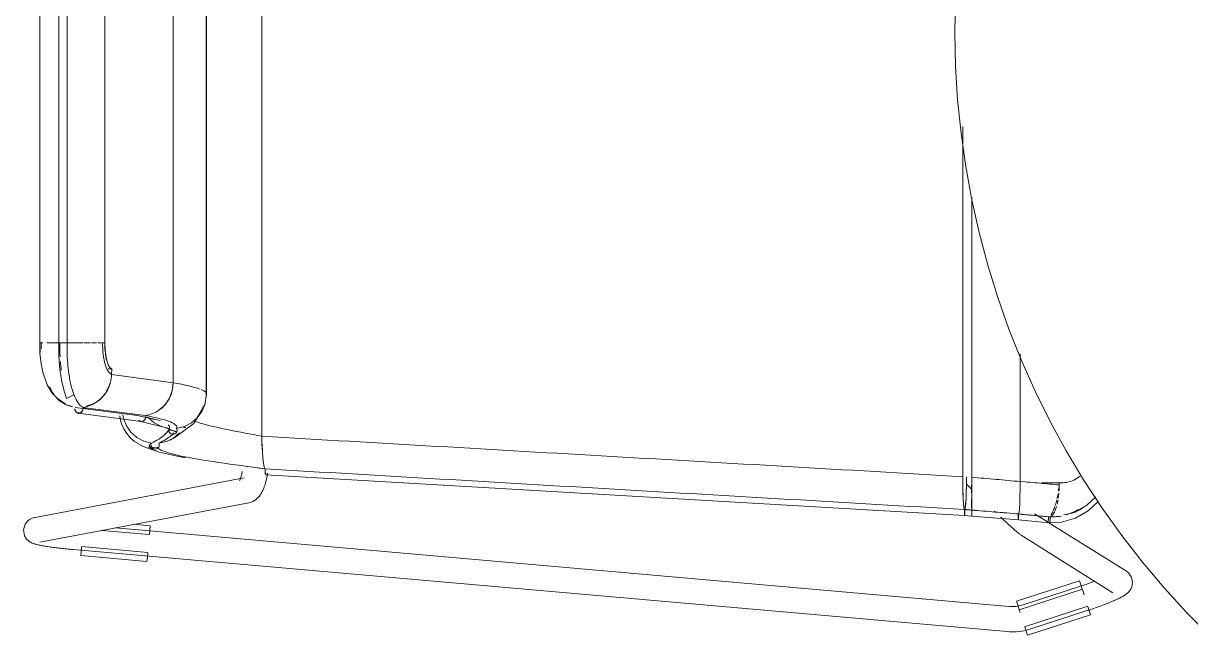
# Model space of a CAD drawing. Header units: millimetres. Extents: x 155927 to 295199, y -4084 to 97293.
# Drawn here: x 177030 to 177585, y 12019 to 12310 of the extents above; entities that cross this region are included whole.
import ezdxf

# ---------------------------------------------------------------- set-up
doc = ezdxf.new("R2010")
doc.units = ezdxf.units.MM
doc.header["$MEASUREMENT"] = 0
doc.layers.add('I-FURN', color=8, linetype='CONTINUOUS', lineweight=9)

msp = doc.modelspace()

# ---------------------------------------------------------------- linework, layer by layer
at = {"layer": 'I-FURN'}
for p, q in [((177143.57, 12497.74), (177143.57, 12114.34)), ((177143.57, 12114.34), (177143.57, 12497.74)), ((177117.06, 12478.43), (177117.06, 12133.65)), ((177117.06, 12133.65), (177117.06, 12478.43)), ((177101.47, 12472.4), (177101.47, 12139.69)), ((177101.47, 12139.69), (177101.47, 12472.4)), ((177038.1, 12453.47), (177038.1, 12158.62)), ((177047.14, 12453.47), (177047.14, 12158.62)), ((177051.1, 12158.62), (177051.1, 12453.47)), ((177068.94, 12453.47), (177068.94, 12158.62)), ((177069, 12158.62), (177069, 12453.47)), ((177117.22, 12134.19), (177117.22, 12438.99)), ((177472.7, 12314.68), (177472.6, 12306.04)), ((177472.6, 12306.04), (177472.92, 12290.05)), ((177472.92, 12290.05), (177473.88, 12274.08)), ((177473.88, 12274.08), (177475.48, 12258.16)), ((177476.3, 12261.36), (177476.3, 12095.09)), ((177476.3, 12095.09), (177476.3, 12261.36)), ((177475.48, 12258.16), (177477.71, 12242.31)), ((177477.71, 12242.31), (177480.58, 12226.57)), ((177480.58, 12226.57), (177484.07, 12210.96)), ((177480.62, 12227.65), (177480.62, 12094.83)), ((177480.62, 12094.83), (177480.62, 12227.65)), ((177484.07, 12210.96), (177488.18, 12195.5)), ((177488.18, 12195.5), (177492.91, 12180.21)), ((177492.91, 12180.21), (177498.24, 12165.13)), ((177498.24, 12165.13), (177504.18, 12150.27)), ((177038.1, 12158.62), (177038.27, 12158.62)), ((177038.1, 12158.62), (177038.21, 12153.59)), ((177039.59, 12158.62), (177038.12, 12158.62)), ((177038.21, 12153.59), (177038.72, 12148.76)), ((177044.2, 12158.62), (177041.62, 12158.62)), ((177044.35, 12158.62), (177047.38, 12158.62)), ((177047.38, 12158.62), (177044.37, 12158.62)), ((177050.99, 12158.62), (177047.14, 12158.62)), ((177047.14, 12158.62), (177047.23, 12152.07)), ((177047.14, 12158.62), (177047.21, 12158.62)), ((177047.21, 12158.62), (177047.4, 12158.62)), ((177047.4, 12158.62), (177047.71, 12158.62)), ((177047.71, 12158.62), (177048.1, 12158.62)), ((177048.1, 12158.62), (177048.55, 12158.62)), ((177048.55, 12158.62), (177049.04, 12158.62)), ((177049.04, 12158.62), (177049.54, 12158.62)), ((177049.54, 12158.62), (177050.02, 12158.62)), ((177050.02, 12158.62), (177050.43, 12158.62)), ((177050.43, 12158.62), (177050.76, 12158.62)), ((177050.76, 12158.62), (177050.99, 12158.62)), ((177051.07, 12158.62), (177054.88, 12158.62)), ((177054.88, 12158.62), (177051.07, 12158.62)), ((177058.63, 12158.62), (177055.08, 12158.62)), ((177059, 12158.62), (177060.33, 12158.62)), ((177062.1, 12158.62), (177060.33, 12158.62)), ((177065.09, 12158.62), (177062.62, 12158.62)), ((177067.41, 12158.62), (177065.67, 12158.62)), ((177069.11, 12155.58), (177069, 12158.62)), ((177069.43, 12152.73), (177069.11, 12155.58)), ((177503.58, 12092.88), (177503.58, 12153.44)), ((177503.58, 12153.44), (177503.58, 12092.88)), ((177038.72, 12148.76), (177039.51, 12144.73)), ((177047.23, 12152.07), (177047.72, 12145.95)), ((177069.94, 12150.23), (177069.43, 12152.73)), ((177070.61, 12148.25), (177069.94, 12150.23)), ((177071.4, 12146.9), (177070.61, 12148.25)), ((177504.18, 12150.27), (177510.7, 12135.67)), ((177039.51, 12144.73), (177041.63, 12138.68)), ((177047.72, 12145.95), (177048.56, 12140.33)), ((177070.59, 12146.26), (177072.26, 12146.26)), ((177072.26, 12146.26), (177071.4, 12146.9)), ((177072.19, 12143.55), (177072.26, 12146.26)), ((177101.47, 12139.69), (177072.19, 12143.55)), ((177041.63, 12138.68), (177044.03, 12134.8)), ((177048.56, 12140.33), (177049.66, 12135.64)), ((177100.99, 12135.92), (177101.47, 12139.69)), ((177044.03, 12134.8), (177046.32, 12132.32)), ((177046.32, 12132.32), (177050.22, 12129.64)), ((177049.66, 12135.64), (177050.82, 12132.19)), ((177050.82, 12132.19), (177054.36, 12133.95)), ((177097.59, 12129.26), (177099.67, 12132.37)), ((177099.67, 12132.37), (177100.99, 12135.92)), ((177117.22, 12134.19), (177116.42, 12129.15)), ((177117.06, 12133.65), (177116.59, 12129.86)), ((177116.59, 12129.86), (177117.06, 12133.65)), ((177510.7, 12135.67), (177517.81, 12121.33)), ((177050.22, 12129.64), (177050.41, 12129.55)), ((177054.85, 12128), (177084.54, 12124.16)), ((177058.38, 12127.55), (177060.28, 12127.3)), ((177058.39, 12127.98), (177088.09, 12124.14)), ((177094.85, 12126.77), (177097.59, 12129.26)), ((177116.35, 12129), (177111.24, 12120.35)), ((177115.22, 12126.29), (177113.05, 12123.16)), ((177113.06, 12123.15), (177115.23, 12126.29)), ((177116.42, 12129.15), (177115.05, 12125.97)), ((177116.59, 12129.86), (177115.22, 12126.29)), ((177115.23, 12126.29), (177116.59, 12129.86)), ((177056.41, 12125.16), (177086.18, 12121.31)), ((177076.18, 12124.04), (177076.33, 12122.62)), ((177076.33, 12122.62), (177076.99, 12120.11)), ((177076.99, 12120.11), (177078.02, 12117.75)), ((177077.85, 12122.77), (177077.48, 12124.51)), ((177077.48, 12124.5), (177077.85, 12122.76)), ((177077.85, 12122.76), (177079.25, 12119.25)), ((177090.05, 12122.91), (177083.76, 12124.28)), ((177085.12, 12121.84), (177085.51, 12121.55)), ((177085.51, 12121.55), (177085.95, 12121.36)), ((177085.95, 12121.36), (177086.42, 12121.29)), ((177086.1, 12121.32), (177097.72, 12118.35)), ((177086.42, 12121.29), (177086.88, 12121.36)), ((177086.88, 12121.36), (177087.33, 12121.55)), ((177087.33, 12121.55), (177087.71, 12121.84)), ((177087.71, 12121.84), (177088.01, 12122.23)), ((177088.01, 12122.23), (177088.2, 12122.68)), ((177088.2, 12122.68), (177088.28, 12123.17)), ((177088.28, 12123.17), (177088.24, 12123.67)), ((177089.58, 12123.15), (177092.46, 12120.64)), ((177092.49, 12122.15), (177090.05, 12122.91)), ((177092.46, 12120.64), (177095.85, 12118.89)), ((177111.24, 12120.35), (177101.7, 12113.36)), ((177110.18, 12120.65), (177106.79, 12118.9)), ((177106.79, 12118.89), (177110.18, 12120.64)), ((177113.05, 12123.16), (177110.18, 12120.65)), ((177110.18, 12120.64), (177113.06, 12123.15)), ((177517.81, 12121.33), (177525.48, 12107.29)), ((177078.02, 12117.75), (177079.4, 12115.55)), ((177079.25, 12119.25), (177081.42, 12116.16)), ((177079.4, 12115.55), (177081.08, 12113.57)), ((177081.42, 12116.16), (177084.25, 12113.68)), ((177095.85, 12118.89), (177099.57, 12118)), ((177097.72, 12118.35), (177103.04, 12116.19)), ((177099.57, 12118), (177097.78, 12118.31)), ((177099.28, 12117.32), (177103.17, 12116.48)), ((177099.37, 12117.03), (177099.41, 12117.53)), ((177099.4, 12117.53), (177099.37, 12117.03)), ((177099.45, 12116.54), (177099.37, 12117.03)), ((177099.37, 12117.03), (177099.45, 12116.54)), ((177099.57, 12118), (177099.4, 12117.53)), ((177099.41, 12117.53), (177099.57, 12118)), ((177099.65, 12116.09), (177099.45, 12116.54)), ((177099.45, 12116.54), (177099.65, 12116.09)), ((177099.97, 12115.71), (177099.65, 12116.09)), ((177099.65, 12116.09), (177099.97, 12115.7)), ((177100.37, 12115.41), (177099.97, 12115.71)), ((177099.97, 12115.7), (177100.37, 12115.41)), ((177100.83, 12115.23), (177100.37, 12115.41)), ((177100.37, 12115.41), (177100.83, 12115.22)), ((177101.32, 12115.16), (177100.83, 12115.23)), ((177100.83, 12115.22), (177101.32, 12115.16)), ((177101.81, 12115.23), (177101.32, 12115.16)), ((177101.32, 12115.16), (177101.81, 12115.22)), ((177104.46, 12115.82), (177101.62, 12113.42)), ((177101.62, 12113.41), (177104.46, 12115.82)), ((177102.27, 12115.41), (177101.81, 12115.23)), ((177101.81, 12115.22), (177102.27, 12115.41)), ((177102.67, 12115.71), (177102.27, 12115.41)), ((177102.27, 12115.41), (177102.67, 12115.7)), ((177102.99, 12116.09), (177102.67, 12115.71)), ((177102.67, 12115.7), (177102.99, 12116.09)), ((177103.19, 12116.54), (177102.99, 12116.09)), ((177102.99, 12116.09), (177103.19, 12116.54)), ((177103.07, 12118), (177106.79, 12118.89)), ((177103.07, 12118), (177103.23, 12117.53)), ((177103.24, 12117.53), (177103.07, 12118)), ((177103.27, 12117.03), (177103.19, 12116.54)), ((177103.19, 12116.54), (177103.27, 12117.03)), ((177103.23, 12117.53), (177103.27, 12117.03)), ((177103.27, 12117.03), (177103.24, 12117.53)), ((177081.08, 12113.57), (177083.04, 12111.84)), ((177083.04, 12111.84), (177087.16, 12109.33)), ((177084.25, 12113.68), (177087.57, 12111.94)), ((177087.16, 12109.33), (177094.78, 12106.66)), ((177087.57, 12111.94), (177091.2, 12111.04)), ((177090.27, 12110.13), (177089.95, 12108.97)), ((177089.95, 12108.97), (177093.8, 12109.16)), ((177091.07, 12109.58), (177090.99, 12110.07)), ((177090.99, 12110.07), (177091.06, 12109.58)), ((177091.03, 12110.57), (177091.2, 12111.04)), ((177091.2, 12111.04), (177091.03, 12110.57)), ((177091.06, 12109.58), (177091.26, 12109.12)), ((177091.26, 12109.12), (177091.07, 12109.58)), ((177091.57, 12108.74), (177091.26, 12109.12)), ((177091.26, 12109.12), (177091.57, 12108.73)), ((177094.57, 12109.07), (177094.25, 12108.7)), ((177094.25, 12108.69), (177094.57, 12109.07)), ((177094.77, 12109.52), (177094.57, 12109.07)), ((177094.57, 12109.07), (177094.77, 12109.52)), ((177098.3, 12111.78), (177094.68, 12110.99)), ((177094.68, 12110.99), (177098.3, 12111.77)), ((177094.68, 12110.99), (177094.83, 12110.51)), ((177094.84, 12110.51), (177094.68, 12110.99)), ((177094.86, 12110.02), (177094.77, 12109.52)), ((177094.77, 12109.52), (177094.87, 12110.01)), ((177094.83, 12110.51), (177094.86, 12110.02)), ((177094.87, 12110.01), (177094.84, 12110.51)), ((177101.62, 12113.42), (177098.3, 12111.78)), ((177098.3, 12111.77), (177101.62, 12113.41)), ((177101.7, 12113.36), (177099.95, 12112.47)), ((177143.57, 12114.34), (177143.62, 12110.57)), ((177143.62, 12110.57), (177143.57, 12114.26)), ((177143.62, 12110.57), (177143.78, 12107.04)), ((177143.78, 12107.04), (177143.63, 12110.51)), ((177091.96, 12108.44), (177091.57, 12108.74)), ((177091.57, 12108.73), (177091.96, 12108.43)), ((177092.42, 12108.24), (177091.96, 12108.44)), ((177091.96, 12108.43), (177092.42, 12108.24)), ((177092.9, 12108.17), (177092.42, 12108.24)), ((177092.42, 12108.24), (177092.9, 12108.16)), ((177093.39, 12108.23), (177092.9, 12108.17)), ((177092.9, 12108.16), (177093.39, 12108.22)), ((177093.85, 12108.41), (177093.39, 12108.23)), ((177093.39, 12108.22), (177093.85, 12108.4)), ((177094.25, 12108.7), (177093.85, 12108.41)), ((177093.85, 12108.4), (177094.25, 12108.69)), ((177094.78, 12106.66), (177103.3, 12104.77)), ((177103.3, 12104.77), (177107.37, 12104.03)), ((177143.78, 12107.04), (177144.02, 12103.94)), ((177144.02, 12103.93), (177143.78, 12106.99)), ((177144.02, 12103.94), (177144.33, 12101.44)), ((177144.33, 12101.44), (177144.02, 12103.9)), ((177525.48, 12107.29), (177533.7, 12093.57)), ((177144.33, 12101.44), (177144.69, 12099.69)), ((177144.7, 12099.69), (177144.33, 12101.43)), ((177144.69, 12099.69), (177145.1, 12098.79)), ((177145.09, 12098.79), (177144.7, 12099.69)), ((177145.08, 12098.32), (177145.07, 12097.82)), ((177145.07, 12097.82), (177145.08, 12098.32)), ((177145.1, 12098.79), (177145.08, 12098.32)), ((177145.08, 12098.32), (177145.09, 12098.79)), ((177135.2, 12094.52), (177035.91, 12075.71)), ((177132.97, 12093.3), (177132.99, 12093.33)), ((177132.99, 12093.33), (177133.03, 12093.4)), ((177133.03, 12093.4), (177133.08, 12093.49)), ((177133.08, 12093.49), (177133.15, 12093.64)), ((177133.15, 12093.64), (177133.24, 12093.83)), ((177133.24, 12093.83), (177133.34, 12094.07)), ((177133.34, 12094.07), (177133.44, 12094.34)), ((177133.44, 12094.34), (177133.54, 12094.64)), ((177133.54, 12094.64), (177133.65, 12094.98)), ((177133.65, 12094.98), (177133.76, 12095.34)), ((177133.76, 12095.34), (177133.87, 12095.74)), ((177133.87, 12095.74), (177133.97, 12096.16)), ((177133.97, 12096.16), (177134.08, 12096.6)), ((177134.08, 12096.6), (177134.18, 12097.07)), ((177134.18, 12097.07), (177134.27, 12097.56)), ((177145.07, 12097.82), (177145.08, 12097.33)), ((177145.08, 12097.33), (177145.07, 12097.82)), ((177145.08, 12097.33), (177145.1, 12096.88)), ((177145.1, 12096.87), (177145.08, 12097.33)), ((177145.1, 12096.88), (177145.14, 12096.49)), ((177145.14, 12096.49), (177145.1, 12096.87)), ((177145.14, 12096.49), (177145.18, 12096.19)), ((177145.18, 12096.19), (177145.14, 12096.49)), ((177145.28, 12095.93), (177145.34, 12095.99)), ((177145.34, 12095.99), (177145.28, 12095.92)), ((177477.19, 12076.64), (177145.28, 12095.92)), ((177145.3, 12092.06), (177145.47, 12092.69)), ((177145.39, 12096.17), (177145.43, 12096.46)), ((177145.43, 12096.46), (177145.39, 12096.17)), ((177145.43, 12096.46), (177145.47, 12096.84)), ((177145.47, 12096.84), (177145.43, 12096.46)), ((177145.47, 12092.69), (177145.64, 12093.33)), ((177145.64, 12093.33), (177145.79, 12093.99)), ((177145.79, 12093.99), (177145.93, 12094.66)), ((177145.93, 12094.66), (177146.07, 12095.34)), ((177146.07, 12095.34), (177146.19, 12096.03)), ((177146.19, 12096.03), (177146.31, 12096.73)), ((177476.3, 12095.09), (177476.33, 12091.31)), ((177478.06, 12091.3), (177478.09, 12094.98)), ((177480.62, 12094.83), (177480.61, 12091.04)), ((177480.61, 12091.04), (177480.62, 12094.83)), ((177503.56, 12089.12), (177503.58, 12092.88)), ((177503.58, 12092.76), (177503.56, 12089.12)), ((177533.7, 12093.57), (177542.47, 12080.18)), ((177142.77, 12086.37), (177143.13, 12086.91)), ((177143.13, 12086.91), (177143.45, 12087.45)), ((177143.45, 12087.45), (177143.74, 12087.98)), ((177143.74, 12087.98), (177144.01, 12088.53)), ((177144.01, 12088.53), (177144.26, 12089.09)), ((177144.26, 12089.09), (177144.5, 12089.66)), ((177144.5, 12089.66), (177144.72, 12090.24)), ((177144.72, 12090.24), (177144.93, 12090.84)), ((177144.93, 12090.84), (177145.12, 12091.44)), ((177145.12, 12091.44), (177145.3, 12092.06)), ((177476.33, 12091.31), (177476.4, 12087.74)), ((177476.4, 12087.74), (177476.53, 12084.61)), ((177477.86, 12084.63), (177477.98, 12087.75)), ((177477.94, 12091.6), (177480.61, 12089.03)), ((177477.98, 12087.75), (177478.06, 12091.3)), ((177480.5, 12087.48), (177480.49, 12091.04)), ((177480.49, 12091.03), (177480.5, 12087.48)), ((177480.61, 12087.47), (177480.6, 12084.34)), ((177480.6, 12084.34), (177480.61, 12087.47)), ((177480.61, 12091.04), (177480.61, 12087.47)), ((177480.61, 12087.47), (177480.61, 12091.04)), ((177503.56, 12089.03), (177503.48, 12085.59)), ((177503.48, 12085.59), (177503.56, 12089.02)), ((177513.62, 12092.18), (177523.38, 12092.18)), ((177522.13, 12092.23), (177522.13, 12091.18)), ((177038.15, 12063.92), (177137.44, 12082.73)), ((177137.44, 12082.73), (177138.42, 12082.99)), ((177138.42, 12082.99), (177139.32, 12083.35)), ((177139.32, 12083.35), (177140.11, 12083.79)), ((177140.11, 12083.79), (177140.8, 12084.28)), ((177140.8, 12084.28), (177141.39, 12084.79)), ((177141.39, 12084.79), (177141.91, 12085.31)), ((177141.91, 12085.31), (177142.37, 12085.84)), ((177142.37, 12085.84), (177142.77, 12086.37)), ((177476.53, 12084.61), (177476.69, 12082.11)), ((177476.69, 12082.11), (177476.88, 12080.36)), ((177477.5, 12080.38), (177477.69, 12082.13)), ((177477.69, 12082.13), (177477.86, 12084.63)), ((177480.52, 12081.86), (177480.5, 12084.36)), ((177480.5, 12084.35), (177480.52, 12081.85)), ((177480.53, 12080.11), (177480.52, 12081.86)), ((177480.52, 12081.85), (177480.53, 12080.1)), ((177480.59, 12081.83), (177480.57, 12080.09)), ((177480.57, 12080.09), (177480.59, 12081.83)), ((177480.6, 12084.34), (177480.59, 12081.84)), ((177480.59, 12081.83), (177480.6, 12084.34)), ((177503.22, 12080.01), (177503.37, 12082.49)), ((177503.37, 12082.45), (177503.22, 12080.01)), ((177503.37, 12082.49), (177503.48, 12085.59)), ((177503.48, 12085.52), (177503.37, 12082.49)), ((177529.38, 12078.1), (177535.21, 12081.47)), ((177535.21, 12081.47), (177539.43, 12085.49)), ((177535.79, 12078.78), (177540.79, 12083.39)), ((177035.5, 12075.62), (177035.91, 12075.71)), ((177476.88, 12080.36), (177477.09, 12079.47)), ((177477.09, 12079.47), (177477.08, 12079)), ((177477.08, 12079), (177477.08, 12078.5)), ((177477.08, 12078.5), (177477.09, 12078.01)), ((177477.09, 12078.01), (177477.1, 12077.56)), ((177477.1, 12077.56), (177477.12, 12077.18)), ((177477.12, 12077.18), (177477.14, 12076.89)), ((177477.14, 12076.89), (177477.17, 12076.7)), ((177477.17, 12076.7), (177477.19, 12076.64)), ((177477.19, 12076.64), (177477.22, 12076.7)), ((177477.19, 12076.63), (177480.55, 12076.37)), ((177477.22, 12076.7), (177477.25, 12076.89)), ((177477.25, 12076.89), (177477.27, 12077.19)), ((177477.27, 12077.19), (177477.29, 12077.57)), ((177477.29, 12079.48), (177477.5, 12080.38)), ((177477.3, 12079.01), (177477.29, 12079.48)), ((177477.29, 12077.57), (177477.3, 12078.02)), ((177477.3, 12078.51), (177477.3, 12079.01)), ((177477.3, 12078.02), (177477.3, 12078.51)), ((177480.54, 12078.74), (177480.54, 12079.21)), ((177480.54, 12079.21), (177480.54, 12078.74)), ((177480.54, 12078.24), (177480.54, 12078.74)), ((177480.54, 12078.74), (177480.54, 12078.24)), ((177480.54, 12077.75), (177480.54, 12078.24)), ((177480.54, 12078.24), (177480.54, 12077.75)), ((177480.55, 12077.3), (177480.54, 12077.75)), ((177480.54, 12077.75), (177480.55, 12077.3)), ((177480.55, 12076.92), (177480.55, 12077.3)), ((177480.55, 12077.3), (177480.55, 12076.91)), ((177480.55, 12076.62), (177480.55, 12076.92)), ((177480.55, 12076.91), (177480.55, 12076.62)), ((177480.56, 12076.62), (177480.55, 12076.43)), ((177480.55, 12076.43), (177480.55, 12076.62)), ((177480.55, 12076.62), (177480.55, 12076.43)), ((177480.55, 12076.43), (177480.56, 12076.61)), ((177480.55, 12076.43), (177480.55, 12076.37)), ((177480.55, 12076.37), (177480.55, 12076.43)), ((177480.55, 12076.43), (177480.55, 12076.36)), ((177480.55, 12076.36), (177480.55, 12076.43)), ((177502.75, 12074.54), (177480.55, 12076.36)), ((177480.57, 12080.09), (177480.56, 12079.2)), ((177480.56, 12079.2), (177480.57, 12080.09)), ((177480.56, 12079.2), (177480.56, 12078.73)), ((177480.56, 12078.73), (177480.56, 12079.2)), ((177480.56, 12078.73), (177480.56, 12078.23)), ((177480.56, 12078.23), (177480.56, 12078.73)), ((177480.56, 12078.23), (177480.56, 12077.74)), ((177480.56, 12077.74), (177480.56, 12078.23)), ((177480.56, 12077.74), (177480.56, 12077.29)), ((177480.56, 12077.29), (177480.56, 12077.74)), ((177480.56, 12077.29), (177480.56, 12076.91)), ((177480.56, 12076.91), (177480.56, 12077.29)), ((177480.56, 12076.91), (177480.56, 12076.62)), ((177480.56, 12076.61), (177480.56, 12076.91)), ((177491.8, 12078.27), (177491.29, 12078.75)), ((177494.76, 12075.45), (177494.28, 12075.91)), ((177502.66, 12077.37), (177502.65, 12076.9)), ((177502.65, 12076.9), (177502.66, 12077.37)), ((177502.65, 12076.9), (177502.65, 12076.4)), ((177502.65, 12076.4), (177502.65, 12076.9)), ((177502.65, 12076.4), (177502.65, 12075.91)), ((177502.65, 12075.91), (177502.65, 12076.4)), ((177502.65, 12075.91), (177502.66, 12075.46)), ((177502.66, 12075.46), (177502.65, 12075.91)), ((177503.04, 12078.27), (177502.84, 12077.39)), ((177502.84, 12077.39), (177502.85, 12076.92)), ((177502.85, 12075.93), (177502.84, 12075.48)), ((177502.84, 12075.47), (177502.85, 12075.92)), ((177502.85, 12077.38), (177503.04, 12078.27)), ((177502.85, 12076.91), (177502.85, 12077.38)), ((177502.85, 12076.92), (177502.86, 12076.42)), ((177502.86, 12076.42), (177502.85, 12076.91)), ((177502.85, 12075.92), (177502.86, 12076.42)), ((177502.86, 12076.42), (177502.85, 12075.93)), ((177503.04, 12078.27), (177503.22, 12080.01)), ((177503.22, 12079.99), (177503.04, 12078.27)), ((177516.84, 12073.41), (177510.39, 12077.45)), ((177529.78, 12075.39), (177535.79, 12078.78)), ((177542.47, 12080.18), (177551.76, 12067.16)), ((177031.15, 12072.57), (177030.32, 12069.82)), ((177031.15, 12072.57), (177032.48, 12074.15)), ((177032.48, 12074.15), (177033.56, 12074.9)), ((177033.56, 12074.9), (177034.36, 12075.27)), ((177034.36, 12075.27), (177034.98, 12075.49)), ((177034.98, 12075.49), (177035.5, 12075.62)), ((177498.37, 12033.45), (177074.02, 12070.73)), ((177090.5, 12071.78), (177082.6, 12072.47)), ((177090.5, 12071.78), (177090.32, 12069.73)), ((177495.24, 12075), (177494.76, 12075.45)), ((177495.71, 12074.56), (177495.24, 12075)), ((177496.17, 12074.13), (177495.71, 12074.56)), ((177496.63, 12073.71), (177496.17, 12074.13)), ((177497.07, 12073.29), (177496.63, 12073.71)), ((177497.51, 12072.89), (177497.07, 12073.29)), ((177497.93, 12072.5), (177497.51, 12072.89)), ((177498.35, 12072.12), (177497.93, 12072.5)), ((177498.75, 12071.75), (177498.35, 12072.12)), ((177499.14, 12071.4), (177498.75, 12071.75)), ((177499.52, 12071.05), (177499.14, 12071.4)), ((177499.88, 12070.72), (177499.52, 12071.05)), ((177500.23, 12070.41), (177499.88, 12070.72)), ((177500.57, 12070.11), (177500.23, 12070.41)), ((177502.68, 12075.08), (177502.7, 12074.78)), ((177502.7, 12074.79), (177502.68, 12075.08)), ((177502.73, 12074.6), (177502.7, 12074.79)), ((177502.7, 12074.78), (177502.73, 12074.6)), ((177502.73, 12074.6), (177502.75, 12074.53)), ((177502.75, 12074.54), (177502.73, 12074.6)), ((177502.78, 12074.61), (177502.75, 12074.54)), ((177502.75, 12074.53), (177502.78, 12074.6)), ((177517.24, 12073.11), (177502.75, 12074.53)), ((177502.78, 12074.6), (177502.8, 12074.79)), ((177502.8, 12074.79), (177502.82, 12075.09)), ((177502.82, 12075.09), (177502.8, 12074.8)), ((177502.84, 12075.48), (177502.82, 12075.09)), ((177502.82, 12075.09), (177502.84, 12075.47)), ((177516.35, 12073.23), (177523.26, 12073.52)), ((177553.98, 12050.15), (177517.21, 12073.18)), ((177523.26, 12073.52), (177529.78, 12075.39)), ((177030.32, 12069.82), (177030.8, 12067.06)), ((177030.8, 12067.06), (177031.84, 12065.41)), ((177031.84, 12065.41), (177032.75, 12064.55)), ((177067.65, 12069.52), (177090.13, 12067.54)), ((177090.32, 12069.73), (177090.14, 12067.67)), ((177500.89, 12069.82), (177500.57, 12070.11)), ((177501.2, 12069.55), (177500.89, 12069.82)), ((177501.49, 12069.29), (177501.2, 12069.55)), ((177501.77, 12069.05), (177501.49, 12069.29)), ((177502.04, 12068.82), (177501.77, 12069.05)), ((177502.29, 12068.6), (177502.04, 12068.82)), ((177502.53, 12068.4), (177502.29, 12068.6)), ((177502.76, 12068.21), (177502.53, 12068.4)), ((177502.99, 12068.03), (177502.76, 12068.21)), ((177503.21, 12067.86), (177502.99, 12068.03)), ((177503.44, 12067.68), (177503.21, 12067.86)), ((177503.69, 12067.5), (177503.44, 12067.68)), ((177504.02, 12067.28), (177503.69, 12067.5)), ((177504.02, 12067.28), (177547.6, 12039.98)), ((177551.76, 12067.16), (177561.57, 12054.52)), ((177032.75, 12064.55), (177033.45, 12064.07)), ((177033.45, 12064.07), (177034.02, 12063.77)), ((177034.02, 12063.77), (177034.49, 12063.55)), ((177034.49, 12063.55), (177034.92, 12063.38)), ((177034.92, 12063.38), (177035.32, 12063.24)), ((177035.32, 12063.24), (177035.72, 12063.12)), ((177035.72, 12063.12), (177036.11, 12063)), ((177036.11, 12063), (177036.52, 12062.9)), ((177036.52, 12062.9), (177036.93, 12062.79)), ((177036.93, 12062.79), (177037.36, 12062.69)), ((177037.36, 12062.69), (177037.8, 12062.59)), ((177037.8, 12062.59), (177038.26, 12062.5)), ((177038.26, 12062.5), (177038.74, 12062.4)), ((177038.74, 12062.4), (177039.23, 12062.31)), ((177039.23, 12062.31), (177039.75, 12062.21)), ((177039.75, 12062.21), (177040.28, 12062.12)), ((177040.28, 12062.12), (177040.83, 12062.03)), ((177040.83, 12062.03), (177041.4, 12061.93)), ((177041.4, 12061.93), (177041.99, 12061.84)), ((177041.99, 12061.84), (177042.59, 12061.75)), ((177042.59, 12061.75), (177043.21, 12061.66)), ((177043.21, 12061.66), (177043.84, 12061.57)), ((177043.84, 12061.57), (177044.49, 12061.48)), ((177044.49, 12061.48), (177045.15, 12061.39)), ((177045.15, 12061.39), (177045.83, 12061.31)), ((177045.83, 12061.31), (177046.52, 12061.22)), ((177046.52, 12061.22), (177047.22, 12061.14)), ((177047.22, 12061.14), (177047.93, 12061.05)), ((177047.93, 12061.05), (177048.64, 12060.97)), ((177048.64, 12060.97), (177049.37, 12060.89)), ((177049.37, 12060.89), (177050.1, 12060.81)), ((177050.1, 12060.81), (177050.84, 12060.74)), ((177050.84, 12060.74), (177051.59, 12060.66)), ((177051.59, 12060.66), (177052.33, 12060.59)), ((177052.33, 12060.59), (177053.09, 12060.52)), ((177053.09, 12060.52), (177053.84, 12060.45)), ((177053.84, 12060.45), (177054, 12060.44)), ((177054, 12060.44), (177497.32, 12021.49)), ((177057.6, 12057.63), (177057.78, 12059.67)), ((177057.78, 12059.67), (177057.96, 12061.73)), ((177089.38, 12059.1), (177057.97, 12061.86)), ((177089.01, 12054.87), (177057.6, 12057.63)), ((177089.19, 12056.91), (177089.01, 12054.87)), ((177089.37, 12058.97), (177089.19, 12056.91)), ((177561.57, 12054.52), (177571.88, 12042.29)), ((177555.1, 12049.25), (177553.98, 12050.15)), ((177555.1, 12049.25), (177556.32, 12047.52)), ((177531.79, 12045.62), (177501.78, 12035.93)), ((177531.74, 12042.9), (177504.93, 12034.19)), ((177532.07, 12043.01), (177531.74, 12042.9)), ((177531.79, 12045.62), (177532.42, 12043.67)), ((177532.76, 12043.24), (177532.07, 12043.01)), ((177532.42, 12043.67), (177533.06, 12041.7)), ((177533.45, 12043.47), (177532.76, 12043.24)), ((177534.14, 12043.7), (177533.45, 12043.47)), ((177534.82, 12043.93), (177534.14, 12043.7)), ((177535.49, 12044.17), (177534.82, 12043.93)), ((177536.16, 12044.4), (177535.49, 12044.17)), ((177536.81, 12044.64), (177536.16, 12044.4)), ((177537.46, 12044.87), (177536.81, 12044.64)), ((177538.1, 12045.11), (177537.46, 12044.87)), ((177538.72, 12045.34), (177538.1, 12045.11)), ((177556.74, 12043.32), (177556.21, 12041.94)), ((177556.32, 12047.52), (177556.91, 12045.3)), ((177556.91, 12045.3), (177556.74, 12043.32)), ((177503.09, 12031.89), (177533.1, 12041.58)), ((177533.93, 12039), (177533.13, 12041.48)), ((177550.06, 12037.09), (177549.57, 12036.86)), ((177550.53, 12037.32), (177550.06, 12037.09)), ((177550.99, 12037.55), (177550.53, 12037.32)), ((177551.43, 12037.78), (177550.99, 12037.55)), ((177551.85, 12038.01), (177551.43, 12037.78)), ((177552.27, 12038.24), (177551.85, 12038.01)), ((177552.66, 12038.48), (177552.27, 12038.24)), ((177553.06, 12038.72), (177552.66, 12038.48)), ((177553.44, 12038.98), (177553.06, 12038.72)), ((177553.83, 12039.25), (177553.44, 12038.98)), ((177554.24, 12039.57), (177553.83, 12039.25)), ((177554.66, 12039.93), (177554.24, 12039.57)), ((177555.13, 12040.4), (177554.66, 12039.93)), ((177555.65, 12041.03), (177555.13, 12040.4)), ((177556.21, 12041.94), (177555.65, 12041.03)), ((177571.88, 12042.29), (177582.67, 12030.47)), ((177498.39, 12033.44), (177498.37, 12033.44)), ((177499.05, 12033.4), (177498.39, 12033.44)), ((177499.71, 12033.38), (177499.05, 12033.4)), ((177500.37, 12033.39), (177499.71, 12033.38)), ((177501.04, 12033.43), (177500.37, 12033.39)), ((177501.7, 12033.49), (177501.04, 12033.43)), ((177502.35, 12033.58), (177501.7, 12033.49)), ((177502.41, 12033.98), (177501.78, 12035.93)), ((177503, 12033.69), (177502.35, 12033.58)), ((177503.05, 12032.01), (177502.41, 12033.98)), ((177503.65, 12033.83), (177503, 12033.69)), ((177503.5, 12030.63), (177503.12, 12031.79)), ((177504.29, 12034), (177503.65, 12033.83)), ((177504.93, 12034.19), (177504.29, 12034)), ((177535.7, 12033.51), (177505.7, 12023.82)), ((177508.63, 12022.78), (177535.45, 12031.49)), ((177535.91, 12031.64), (177535.45, 12031.49)), ((177535.74, 12033.39), (177536.38, 12031.42)), ((177536.65, 12031.88), (177535.91, 12031.64)), ((177536.38, 12031.42), (177537.01, 12029.47)), ((177537.38, 12032.13), (177536.65, 12031.88)), ((177538.12, 12032.38), (177537.38, 12032.13)), ((177538.84, 12032.63), (177538.12, 12032.38)), ((177539.57, 12032.88), (177538.84, 12032.63)), ((177540.28, 12033.13), (177539.57, 12032.88)), ((177540.99, 12033.39), (177540.28, 12033.13)), ((177541.69, 12033.64), (177540.99, 12033.39)), ((177542.38, 12033.9), (177541.69, 12033.64)), ((177543.05, 12034.15), (177542.38, 12033.9)), ((177543.72, 12034.41), (177543.05, 12034.15)), ((177544.37, 12034.66), (177543.72, 12034.41)), ((177545.01, 12034.91), (177544.37, 12034.66)), ((177545.64, 12035.16), (177545.01, 12034.91)), ((177546.25, 12035.41), (177545.64, 12035.16)), ((177546.84, 12035.66), (177546.25, 12035.41)), ((177547.42, 12035.9), (177546.84, 12035.66)), ((177547.99, 12036.15), (177547.42, 12035.9)), ((177548.53, 12036.39), (177547.99, 12036.15)), ((177549.06, 12036.62), (177548.53, 12036.39)), ((177549.57, 12036.86), (177549.06, 12036.62)), ((177537.01, 12029.47), (177507, 12019.78)), ((177582.67, 12030.47), (177593.92, 12019.1)), ((177497.32, 12021.49), (177498.46, 12021.41)), ((177498.46, 12021.41), (177499.6, 12021.38)), ((177499.6, 12021.38), (177500.74, 12021.4)), ((177500.74, 12021.4), (177501.88, 12021.46)), ((177501.88, 12021.46), (177503.02, 12021.56)), ((177503.02, 12021.56), (177504.15, 12021.71)), ((177504.15, 12021.71), (177505.27, 12021.91)), ((177505.27, 12021.91), (177506.39, 12022.15)), ((177506.37, 12021.73), (177505.73, 12023.7)), ((177507, 12019.78), (177506.37, 12021.73)), ((177506.39, 12022.15), (177507.5, 12022.43)), ((177507.5, 12022.43), (177508.59, 12022.76)), ((177508.59, 12022.76), (177508.63, 12022.78))]:
    msp.add_line(p, q, dxfattribs=at)
for centre, major_axis, ratio, start_param, end_param in [((177042.38, 12158.62), (0, -12.4), 0.287441, 4.712389, 4.932602), ((177053.85, 12158.62), (-15.75, 0), 0.000004, 2.669107, 2.851347), ((177086.4, 12139.82), (0, 15.78), 0.955139, 3.737469, 4.704147), ((177086.4, 12139.82), (0, 15.78), 0.955139, 3.495799, 3.737346), ((177086.41, 12123.26), (0, 1.96), 0.955139, 2.379629, 4.923331), ((177086.4, 12139.82), (0, 15.78), 0.955139, 3.254129, 3.495629)]:
    msp.add_ellipse(centre, major_axis=major_axis, ratio=ratio, start_param=start_param, end_param=end_param, dxfattribs=at)
for points in [[(177038.38, 12154.01), (177038.25, 12155.48), (177038.18, 12157.04), (177038.19, 12158.62)], [(177047.77, 12152.02), (177047.66, 12154.2), (177047.63, 12156.4), (177047.67, 12158.62)], [(177072.18, 12143.79), (177071.62, 12143.92), (177070.52, 12144.87), (177069.12, 12148.19), (177068.16, 12152.99), (177067.9, 12156.72), (177067.87, 12158.62)], [(177068.95, 12157.78), (177069.01, 12155), (177069.36, 12152.45), (177069.89, 12150.24)], [(177048.35, 12145.46), (177048.17, 12146.87), (177048, 12148.32), (177047.89, 12149.8)], [(177058.39, 12127.98), (177059.63, 12128.13), (177062.01, 12128.71), (177065.35, 12130.47), (177068.18, 12133), (177070.38, 12136.15), (177071.79, 12139.75), (177072.15, 12142.25), (177072.19, 12143.55)], [(177042.94, 12137.75), (177043.1, 12137.3), (177043.28, 12136.87), (177043.48, 12136.44)], [(177071.64, 12140.01), (177071.31, 12138.78), (177070.82, 12137.62), (177070.24, 12136.45)], [(177114, 12136.67), (177111.39, 12137.67), (177107.19, 12138.68), (177101.47, 12139.69)], [(177043.58, 12136.23), (177043.97, 12135.42), (177044.43, 12134.63), (177044.96, 12133.9)], [(177058.4, 12128.18), (177057.67, 12128.54), (177056.26, 12129.85), (177055, 12132.31), (177054.43, 12133.78)], [(177070.24, 12136.45), (177069.04, 12134.2), (177067.41, 12131.96), (177065.27, 12130.82)], [(177117.22, 12134.19), (177117.22, 12134.94), (177116.84, 12135.7), (177114.67, 12136.45)], [(177117.06, 12133.65), (177117.16, 12133.83), (177117.22, 12134.01), (177117.22, 12134.19)], [(177053.51, 12128.45), (177052.83, 12128.61), (177052.16, 12128.81), (177051.5, 12129.06)], [(177063.9, 12129.97), (177062.76, 12129.34), (177061.54, 12128.97), (177060.29, 12128.65)], [(177095.41, 12121.54), (177093.52, 12122.19), (177090.71, 12122.85), (177087.67, 12123.51)], [(177103.07, 12118), (177103.62, 12119.02), (177101.65, 12121.07), (177093.59, 12123.12), (177088.09, 12124.14)], [(177099.57, 12118), (177099.86, 12118.54), (177099.72, 12119.09), (177099.15, 12119.63)], [(177107.54, 12118.39), (177107.07, 12118.45), (177106.6, 12118.5), (177106.14, 12118.56)], [(177309.81, 12104.68), (177254.35, 12107.87), (177198.93, 12111.07), (177143.57, 12114.26)], [(177476.3, 12095.09), (177420.77, 12098.29), (177365.24, 12101.48), (177309.81, 12104.68)], [(177145.08, 12098.81), (177141.96, 12099.2), (177138.8, 12099.6), (177135.68, 12099.99)], [(177145.09, 12098.79), (177200.33, 12095.57), (177310.93, 12089.13), (177421.69, 12082.69), (177477.09, 12079.47)], [(177492.11, 12093.79), (177488.28, 12094.14), (177484.45, 12094.48), (177480.62, 12094.83)], [(177503.58, 12092.76), (177499.76, 12093.11), (177495.94, 12093.45), (177492.11, 12093.79)], [(177522.13, 12091.18), (177519.11, 12091.44), (177512.97, 12091.99), (177506.72, 12092.58), (177503.58, 12092.88)], [(177521.97, 12087.47), (177521.89, 12086.57), (177521.79, 12085.68), (177521.67, 12084.83)], [(177521.72, 12088.35), (177521.78, 12088.82), (177521.84, 12089.29), (177521.89, 12089.77)], [(177522.13, 12091.18), (177522.13, 12090.24), (177522.09, 12089.31), (177522.04, 12088.4)], [(177523.65, 12092.18), (177523.15, 12092.17), (177522.64, 12092.19), (177522.13, 12092.23)], [(177520.22, 12081.4), (177520.47, 12082.2), (177520.7, 12083.08), (177520.92, 12084)], [(177521.07, 12084.66), (177521.21, 12085.31), (177521.35, 12085.97), (177521.47, 12086.66)], [(177521.53, 12083.98), (177521.42, 12083.32), (177521.29, 12082.68), (177521.15, 12082.07)], [(177480.56, 12079.2), (177479.98, 12079.25), (177478.83, 12079.34), (177477.67, 12079.43), (177477.09, 12079.47)], [(177477.29, 12079.48), (177477.31, 12078.88), (177477.31, 12077.38), (177477.23, 12076.63), (177477.19, 12076.63)], [(177480.54, 12079.21), (177480, 12079.25), (177478.92, 12079.34), (177477.83, 12079.43), (177477.29, 12079.48)], [(177480.56, 12079.2), (177484.28, 12078.9), (177491.71, 12078.29), (177499.14, 12077.69), (177502.84, 12077.39)], [(177517.8, 12075.95), (177515.36, 12076.19), (177510.41, 12076.67), (177505.37, 12077.14), (177502.85, 12077.38)], [(177509.74, 12076.67), (177507.46, 12076.89), (177505.16, 12077.12), (177502.85, 12077.35)], [(177516.5, 12073.3), (177516.54, 12073.34), (177516.64, 12073.46), (177516.77, 12073.76), (177516.88, 12074.14), (177516.98, 12074.6), (177517.04, 12075.09), (177517.08, 12075.59), (177517.07, 12075.9), (177517.07, 12076.05)], [(177519.97, 12078.5), (177519.64, 12077.8), (177518.94, 12076.66), (177518.19, 12076.09), (177517.8, 12075.95)], [(177518.15, 12076.96), (177518.48, 12077.37), (177518.8, 12077.89), (177519.11, 12078.53)], [(177518.63, 12075.99), (177519.53, 12076.01), (177520.43, 12076.06), (177521.32, 12076.17)], [(177519.23, 12078.78), (177519.52, 12079.41), (177519.8, 12080.16), (177520.06, 12080.98)], [(177523.08, 12076.29), (177521.85, 12076.1), (177520.59, 12076.06), (177519.33, 12076.06)], [(177520.85, 12080.93), (177520.65, 12080.2), (177520.41, 12079.56), (177520.17, 12078.96)]]:
    msp.add_open_spline(points, degree=3, dxfattribs=at)
for points, knots in [([(177054.36, 12133.95), (177053.82, 12135.37), (177052.82, 12138.7), (177051.73, 12144.76), (177051.1, 12151.62), (177051.02, 12156.27), (177051.07, 12158.62)], [0.3397465, 0.3397465, 0.3397465, 0.3397465, 0.5, 0.6666667, 0.8333333, 0.9999948, 0.9999948, 0.9999948, 0.9999948]), ([(177045.59, 12133.11), (177046.38, 12132.17), (177048.2, 12130.49), (177051.01, 12128.89), (177052.93, 12128.43), (177053.66, 12128.27)], [0.5, 0.5, 0.5, 0.5, 0.6666667, 0.8333333, 0.9365189, 0.9365189, 0.9365189, 0.9365189]), ([(177054.81, 12127.13), (177054.8, 12126.99), (177054.82, 12126.76), (177054.89, 12126.47), (177054.98, 12126.2), (177055.17, 12125.89), (177055.46, 12125.57), (177055.81, 12125.33), (177056.16, 12125.2), (177056.47, 12125.15), (177056.75, 12125.15), (177057.01, 12125.18), (177057.26, 12125.25), (177057.52, 12125.37), (177057.83, 12125.56), (177058.15, 12125.88), (177058.39, 12126.28), (177058.5, 12126.63), (177058.55, 12126.89), (177058.57, 12127.06), (177058.57, 12127.13)], [0.1111111, 0.1111111, 0.1111111, 0.1111111, 0.1666667, 0.1944444, 0.2222222, 0.2777778, 0.3333333, 0.3888889, 0.4444444, 0.4791667, 0.5138889, 0.5486111, 0.5833333, 0.6180556, 0.6527778, 0.7222222, 0.7916667, 0.8263889, 0.8611111, 0.8888889, 0.8888889, 0.8888889, 0.8888889]), ([(177058.48, 12126.73), (177058.44, 12126.61), (177058.34, 12126.38), (177058.06, 12125.97), (177057.52, 12125.51), (177056.65, 12125.26), (177055.86, 12125.49), (177055.35, 12125.88), (177055.06, 12126.27), (177054.87, 12126.73), (177054.83, 12127.05), (177054.82, 12127.22)], [-0.8125, -0.8125, -0.8125, -0.8125, -0.765625, -0.71875, -0.625, -0.5, -0.375, -0.3125, -0.25, -0.1875, -0.125, -0.125, -0.125, -0.125]), ([(177143.57, 12114.34), (177138.18, 12115.32), (177127.4, 12117.26), (177116.68, 12119.69), (177112.44, 12121.15), (177111.29, 12121.64)], [0, 0, 0, 0, 0.25, 0.5, 0.625, 0.625, 0.625, 0.625]), ([(177091.2, 12111.04), (177093.6, 12112.2), (177097.03, 12114.29), (177098.81, 12116.39), (177099.28, 12117.32)], [0, 0, 0, 0, 0.5, 0.9025383, 0.9025383, 0.9025383, 0.9025383]), ([(177094.68, 12110.99), (177097.09, 12112.16), (177099.75, 12113.78), (177101.42, 12115.41), (177101.81, 12115.87)], [0, 0, 0, 0, 0.5, 0.6963068, 0.6963068, 0.6963068, 0.6963068]), ([(177093.41, 12107.27), (177092.78, 12107.5), (177089.87, 12108.76), (177089.64, 12110.02), (177091.2, 12111.04)], [0.6929173, 0.6929173, 0.6929173, 0.6929173, 0.75, 1, 1, 1, 1]), ([(177145.1, 12098.79), (177137.54, 12099.81), (177122.33, 12101.84), (177103.89, 12104.89), (177095.6, 12107.33), (177094, 12108.75), (177093.8, 12109.16)], [0, 0, 0, 0, 0.25, 0.5, 0.75, 0.8499411, 0.8499411, 0.8499411, 0.8499411]), ([(177477.09, 12079.47), (177476.95, 12079.75), (177476.74, 12081.13), (177476.52, 12084.49), (177476.4, 12087.66), (177476.32, 12091.27), (177476.3, 12093.81), (177476.3, 12095.09)], [-1, -1, -1, -1, -0.666667, -0.5, -0.333333, -0.166667, 0, 0, 0, 0]), ([(177478.09, 12094.98), (177478.09, 12092.46), (177478.03, 12088.7), (177477.86, 12084.51), (177477.64, 12081.16), (177477.44, 12079.77), (177477.29, 12079.48)], [-0.996036, -0.996036, -0.996036, -0.996036, -0.6666667, -0.5, -0.3333333, 0, 0, 0, 0]), ([(177532.03, 12095.34), (177531.12, 12094.58), (177528.12, 12092.65), (177524.52, 12092.02), (177522.13, 12092.23)], [0.5, 0.5, 0.5, 0.5, 0.6666667, 1, 1, 1, 1]), ([(177477.19, 12076.63), (177477.17, 12076.63), (177477.15, 12076.77), (177477.12, 12077.16), (177477.1, 12077.55), (177477.09, 12078), (177477.08, 12078.5), (177477.08, 12079), (177477.09, 12079.32), (177477.09, 12079.47)], [-0.498493, -0.498493, -0.498493, -0.498493, -0.375, -0.3125, -0.25, -0.1875, -0.125, -0.0625, 0, 0, 0, 0]), ([(177480.54, 12079.21), (177484.24, 12078.9), (177489.57, 12078.46), (177494.9, 12078.02), (177496.55, 12077.88)], [0, 0, 0, 0, 0.5, 0.7233886, 0.7233886, 0.7233886, 0.7233886]), ([(177517.8, 12075.95), (177517.82, 12075.81), (177517.85, 12075.52), (177517.87, 12075.1), (177517.86, 12074.72), (177517.83, 12074.43), (177517.8, 12074.16), (177517.75, 12073.91), (177517.69, 12073.69), (177517.62, 12073.49), (177517.52, 12073.3), (177517.44, 12073.19), (177517.39, 12073.16)], [0, 0, 0, 0, 0.0555556, 0.1111111, 0.1666667, 0.1944444, 0.2222222, 0.2777778, 0.3055556, 0.3333333, 0.3888889, 0.4444444, 0.4444444, 0.4444444, 0.4444444]), ([(177533.26, 12080.15), (177532.37, 12079.59), (177529.55, 12077.92), (177526.44, 12077.31), (177524.3, 12077.02)], [0.591443, 0.591443, 0.591443, 0.591443, 0.6666667, 0.8236682, 0.8236682, 0.8236682, 0.8236682]), ([(177525.41, 12077.02), (177526.75, 12077.42), (177528.71, 12078.15), (177530.54, 12079.15), (177531.11, 12079.5)], [0.2297626, 0.2297626, 0.2297626, 0.2297626, 0.3333333, 0.3824546, 0.3824546, 0.3824546, 0.3824546])]:
    msp.add_open_spline(points, degree=3, knots=knots, dxfattribs=at)

doc.saveas('drawing.dxf')
